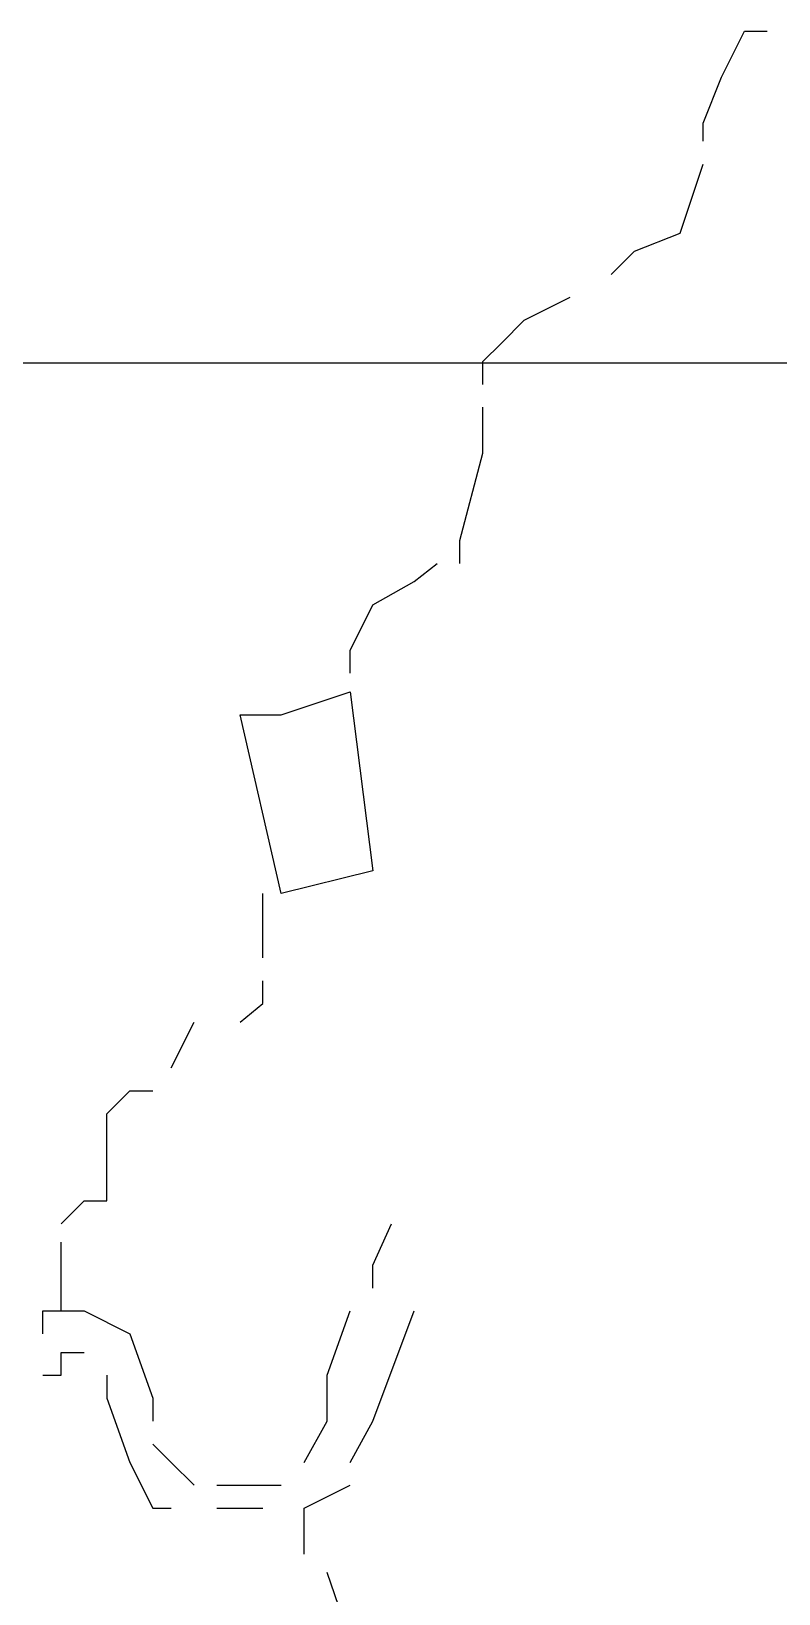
# Model space of a CAD drawing. Header units: millimetres. Extents: x -3588 to 75209, y -3737 to 38254.
# Drawn here: x 4490.8 to 4536.8, y 21142 to 21238.2 of the extents above; entities that cross this region are included whole.
import ezdxf

# ---------------------------------------------------------------- set-up
doc = ezdxf.new("R2010")
doc.units = ezdxf.units.MM
doc.layers.add('P', color=253, linetype='Continuous')

msp = doc.modelspace()

# ---------------------------------------------------------------- linework, layer by layer
msp.add_lwpolyline([(4262.139, 21217.775), (5851.349, 21217.775), (5851.349, 20402.779), (4262.139, 20402.779)], close=True)
at = {"layer": 'P'}
for points in [[(4532.129, 21231.401), (4532.129, 21232.522), (4533.265, 21235.354), (4534.673, 21238.171), (4536.081, 21238.171)], [(4526.479, 21223.207), (4527.904, 21224.632), (4530.72, 21225.752), (4532.129, 21229.993)], [(4518.573, 21216.438), (4518.573, 21217.846), (4519.71, 21218.982), (4521.118, 21220.391), (4523.951, 21221.799)], [(4517.165, 21205.427), (4517.165, 21206.836), (4518.573, 21212.197), (4518.573, 21215.03)], [(4510.395, 21198.658), (4510.395, 21200.066), (4511.804, 21202.883), (4514.348, 21204.307), (4515.757, 21205.427)], [(4506.155, 21196.113), (4510.395, 21197.521), (4511.804, 21186.511), (4506.155, 21185.103), (4503.626, 21196.113), (4506.155, 21196.113)], [(4505.034, 21181.15), (4505.034, 21182.558), (4505.034, 21185.103)], [(4503.626, 21177.197), (4505.034, 21178.333), (4505.034, 21179.741)], [(4499.385, 21174.38), (4500.793, 21177.197)], [(4492.615, 21164.778), (4494.024, 21166.186), (4495.432, 21166.186), (4495.432, 21169.019), (4495.432, 21170.427), (4495.432, 21171.547), (4496.84, 21172.972), (4498.249, 21172.972)], [(4511.804, 21160.825), (4511.804, 21162.233), (4512.94, 21164.778)], [(4492.615, 21159.417), (4492.615, 21162.233), (4492.615, 21163.658)], [(4491.479, 21158.008), (4491.479, 21159.417), (4492.615, 21159.417)], [(4492.615, 21159.417), (4494.024, 21159.417), (4496.84, 21158.008), (4498.249, 21154.055), (4498.249, 21152.647)], [(4507.579, 21150.102), (4508.987, 21152.647), (4508.987, 21155.464), (4510.395, 21159.417)], [(4510.395, 21150.102), (4511.804, 21152.647), (4514.348, 21159.417)], [(4491.479, 21155.464), (4492.615, 21155.464), (4492.615, 21156.872), (4494.024, 21156.872)], [(4495.432, 21155.464), (4495.432, 21154.055), (4496.84, 21150.102), (4498.249, 21147.286), (4499.385, 21147.286)], [(4498.249, 21151.223), (4499.385, 21150.102), (4500.793, 21148.694)], [(4502.202, 21148.694), (4503.626, 21148.694), (4506.155, 21148.694)], [(4507.579, 21147.286), (4510.395, 21148.694)], [(4502.202, 21147.286), (4503.626, 21147.286), (4505.034, 21147.286)], [(4507.579, 21144.453), (4507.579, 21147.286)], [(4511.804, 21135.139), (4508.987, 21143.333)]]:
    msp.add_lwpolyline(points, dxfattribs=at)

doc.saveas('drawing.dxf')
